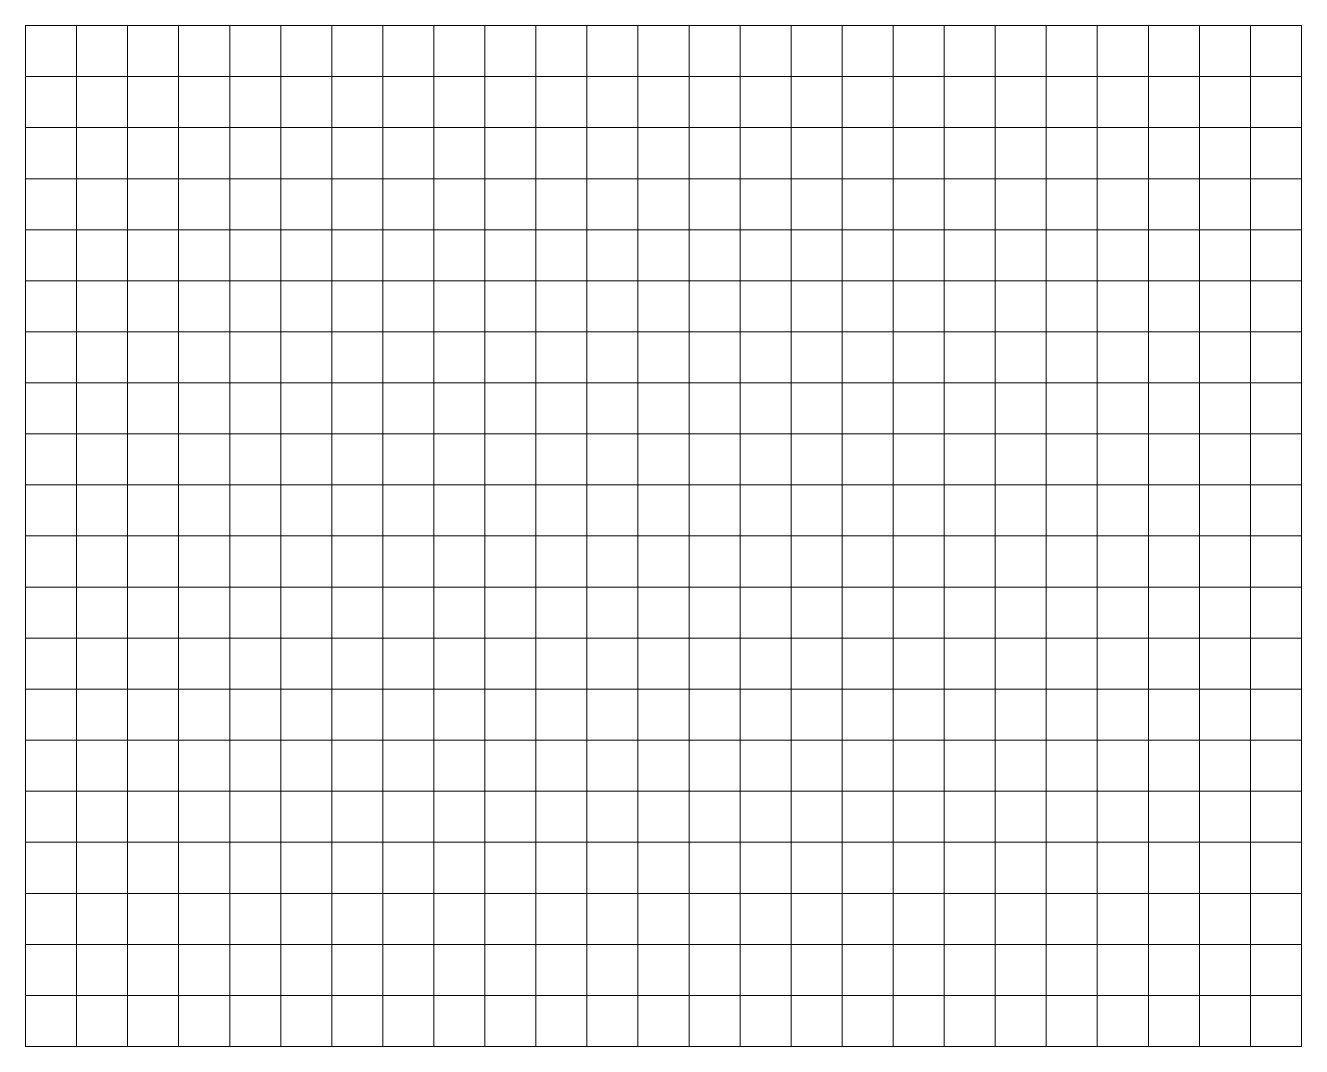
# Model space of a CAD drawing. Header units: metres. Extents: x 0 to 375, y 0 to 300.
import ezdxf

# ---------------------------------------------------------------- set-up
doc = ezdxf.new("R2010")
doc.units = ezdxf.units.M
doc.layers.add('TOP', color=1, linetype='Continuous', lineweight=0)

msp = doc.modelspace()

# ---------------------------------------------------------------- linework, layer by layer
at = {"layer": 'TOP'}
for p, q in [((0, 0), (0, 300)), ((0, 300), (375, 300)), ((15, 0), (15, 300)), ((30, 0), (30, 300)), ((45, 0), (45, 300)), ((60, 0), (60, 300)), ((75, 0), (75, 300)), ((90, 0), (90, 300)), ((105, 0), (105, 300)), ((120, 0), (120, 300)), ((135, 0), (135, 300)), ((150, 0), (150, 300)), ((165, 0), (165, 300)), ((180, 0), (180, 300)), ((195, 0), (195, 300)), ((210, 0), (210, 300)), ((225, 0), (225, 300)), ((240, 0), (240, 300)), ((255, 0), (255, 300)), ((270, 0), (270, 300)), ((285, 0), (285, 300)), ((300, 0), (300, 300)), ((315, 0), (315, 300)), ((330, 0), (330, 300)), ((345, 0), (345, 300)), ((360, 0), (360, 300)), ((375, 0), (375, 300)), ((0, 285), (375, 285)), ((0, 270), (375, 270)), ((0, 255), (375, 255)), ((0, 240), (375, 240)), ((0, 225), (375, 225)), ((0, 210), (375, 210)), ((0, 195), (375, 195)), ((0, 180), (375, 180)), ((0, 165), (375, 165)), ((0, 150), (375, 150)), ((0, 135), (375, 135)), ((0, 120), (375, 120)), ((0, 105), (375, 105)), ((0, 90), (375, 90)), ((0, 75), (375, 75)), ((0, 60), (375, 60)), ((0, 45), (375, 45)), ((0, 30), (375, 30)), ((0, 15), (375, 15)), ((0, 0), (375, 0))]:
    msp.add_line(p, q, dxfattribs=at)

doc.saveas('drawing.dxf')
